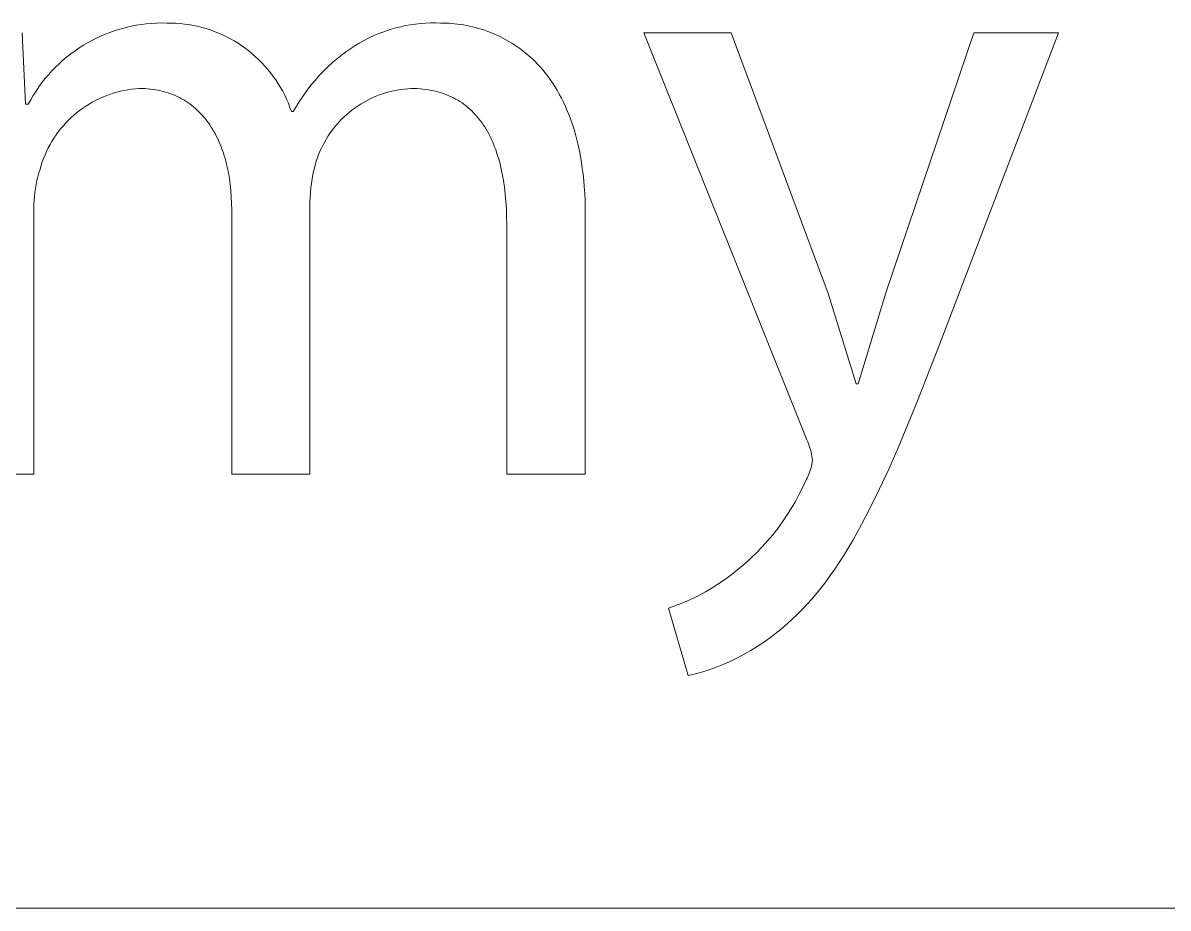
# Model space of a CAD drawing. Header units: millimetres. Extents: x 1287 to 5317, y -239 to 2577.
# Drawn here: x 4290.8 to 4341.5, y -239.1 to -199.9 of the extents above; entities that cross this region are included whole.
import ezdxf

# ---------------------------------------------------------------- set-up
doc = ezdxf.new("R2010")
doc.units = ezdxf.units.MM
doc.header["$MEASUREMENT"] = 0
doc.layers.add('Domyślny', color=7, linetype='Continuous', true_color=0x000000)

msp = doc.modelspace()

# ---------------------------------------------------------------- linework, layer by layer
at = {"layer": 'Domyślny', "color": 18, "lineweight": 15, "true_color": 0x000000}
for p, q in [((4295.122, -200.197), (4295.342, -200.138)), ((4295.342, -200.138), (4295.563, -200.088)), ((4295.563, -200.088), (4295.786, -200.044)), ((4295.786, -200.044), (4296.01, -200.008)), ((4296.01, -200.008), (4296.235, -199.98)), ((4296.235, -199.98), (4296.462, -199.96)), ((4296.462, -199.96), (4296.688, -199.947)), ((4296.688, -199.947), (4296.915, -199.942)), ((4296.915, -199.942), (4297.142, -199.944)), ((4297.142, -199.944), (4297.338, -199.945)), ((4297.338, -199.945), (4297.533, -199.953)), ((4297.533, -199.953), (4297.728, -199.967)), ((4297.728, -199.967), (4297.923, -199.988)), ((4297.923, -199.988), (4298.116, -200.016)), ((4298.116, -200.016), (4298.309, -200.05)), ((4298.309, -200.05), (4298.5, -200.09)), ((4298.5, -200.09), (4298.69, -200.137)), ((4298.69, -200.137), (4298.878, -200.191)), ((4307.07, -200.22), (4307.282, -200.159)), ((4307.282, -200.159), (4307.496, -200.106)), ((4307.496, -200.106), (4307.712, -200.061)), ((4307.712, -200.061), (4307.929, -200.022)), ((4307.929, -200.022), (4308.147, -199.991)), ((4308.147, -199.991), (4308.366, -199.967)), ((4308.366, -199.967), (4308.586, -199.95)), ((4308.586, -199.95), (4308.807, -199.941)), ((4308.807, -199.941), (4309.027, -199.939)), ((4309.027, -199.939), (4309.248, -199.944)), ((4309.248, -199.944), (4309.37, -199.946)), ((4309.37, -199.946), (4309.494, -199.95)), ((4309.494, -199.95), (4309.62, -199.956)), ((4309.62, -199.956), (4309.747, -199.965)), ((4309.747, -199.965), (4309.875, -199.977)), ((4309.875, -199.977), (4310.005, -199.992)), ((4310.005, -199.992), (4310.135, -200.01)), ((4310.135, -200.01), (4310.267, -200.03)), ((4310.267, -200.03), (4310.4, -200.054)), ((4310.4, -200.054), (4310.533, -200.081)), ((4310.533, -200.081), (4310.667, -200.112)), ((4310.667, -200.112), (4310.802, -200.145)), ((4310.802, -200.145), (4310.937, -200.182)), ((4310.937, -200.182), (4311.072, -200.223)), ((4290.741, -200.374), (4290.888, -203.541)), ((4293.858, -200.699), (4294.061, -200.597)), ((4294.061, -200.597), (4294.268, -200.503)), ((4294.268, -200.503), (4294.477, -200.416)), ((4294.477, -200.416), (4294.69, -200.335)), ((4294.69, -200.335), (4294.905, -200.262)), ((4294.905, -200.262), (4295.122, -200.197)), ((4298.878, -200.191), (4299.064, -200.251)), ((4299.064, -200.251), (4299.248, -200.317)), ((4299.248, -200.317), (4299.43, -200.389)), ((4299.43, -200.389), (4299.609, -200.468)), ((4299.609, -200.468), (4299.785, -200.552)), ((4299.785, -200.552), (4299.959, -200.643)), ((4299.959, -200.643), (4300.129, -200.739)), ((4305.849, -200.726), (4306.045, -200.624)), ((4306.045, -200.624), (4306.245, -200.53)), ((4306.245, -200.53), (4306.447, -200.442)), ((4306.447, -200.442), (4306.652, -200.361)), ((4306.652, -200.361), (4306.86, -200.287)), ((4306.86, -200.287), (4307.07, -200.22)), ((4311.072, -200.223), (4311.207, -200.267)), ((4311.207, -200.267), (4311.343, -200.315)), ((4311.343, -200.315), (4311.478, -200.366)), ((4311.478, -200.366), (4311.614, -200.421)), ((4311.614, -200.421), (4311.749, -200.48)), ((4311.749, -200.48), (4311.883, -200.543)), ((4311.883, -200.543), (4312.018, -200.611)), ((4312.018, -200.611), (4312.151, -200.682)), ((4312.151, -200.682), (4312.284, -200.757)), ((4325.467, -218.391), (4318.26, -200.381)), ((4318.26, -200.381), (4322.125, -200.381)), ((4322.125, -200.381), (4326.406, -211.922)), ((4328.983, -211.842), (4332.861, -200.381)), ((4336.606, -200.381), (4331.291, -214.298)), ((4332.861, -200.381), (4336.606, -200.381)), ((4292.9, -201.305), (4293.083, -201.171)), ((4293.083, -201.171), (4293.271, -201.043)), ((4293.271, -201.043), (4293.463, -200.922)), ((4293.463, -200.922), (4293.659, -200.807)), ((4293.659, -200.807), (4293.858, -200.699)), ((4300.129, -200.739), (4300.295, -200.842)), ((4300.295, -200.842), (4300.459, -200.949)), ((4300.459, -200.949), (4300.618, -201.063)), ((4300.618, -201.063), (4300.773, -201.181)), ((4300.773, -201.181), (4300.925, -201.305)), ((4304.926, -201.327), (4305.103, -201.194)), ((4305.103, -201.194), (4305.283, -201.068)), ((4305.283, -201.068), (4305.468, -200.948)), ((4305.468, -200.948), (4305.657, -200.833)), ((4305.657, -200.833), (4305.849, -200.726)), ((4312.284, -200.757), (4312.416, -200.837)), ((4312.416, -200.837), (4312.547, -200.921)), ((4312.547, -200.921), (4312.677, -201.009)), ((4312.677, -201.009), (4312.805, -201.102)), ((4312.805, -201.102), (4312.933, -201.2)), ((4312.933, -201.2), (4313.059, -201.302)), ((4292.379, -201.744), (4292.548, -201.592)), ((4292.548, -201.592), (4292.721, -201.445)), ((4292.721, -201.445), (4292.9, -201.305)), ((4300.925, -201.305), (4301.072, -201.434)), ((4301.072, -201.434), (4301.214, -201.568)), ((4301.214, -201.568), (4301.352, -201.706)), ((4301.352, -201.706), (4301.485, -201.85)), ((4304.285, -201.874), (4304.492, -201.684)), ((4304.492, -201.684), (4304.706, -201.502)), ((4304.706, -201.502), (4304.926, -201.327)), ((4313.059, -201.302), (4313.183, -201.409)), ((4313.183, -201.409), (4313.306, -201.521)), ((4313.306, -201.521), (4313.427, -201.637)), ((4313.427, -201.637), (4313.546, -201.759)), ((4291.905, -202.233), (4292.057, -202.064)), ((4292.057, -202.064), (4292.215, -201.901)), ((4292.215, -201.901), (4292.379, -201.744)), ((4301.485, -201.85), (4301.614, -201.997)), ((4301.614, -201.997), (4301.737, -202.149)), ((4301.737, -202.149), (4301.854, -202.305)), ((4303.89, -202.273), (4304.084, -202.07)), ((4304.084, -202.07), (4304.285, -201.874)), ((4313.546, -201.759), (4313.663, -201.885)), ((4313.663, -201.885), (4313.778, -202.017)), ((4313.778, -202.017), (4313.89, -202.154)), ((4313.89, -202.154), (4314, -202.296)), ((4291.483, -202.767), (4291.618, -202.584)), ((4291.618, -202.584), (4291.758, -202.406)), ((4291.758, -202.406), (4291.905, -202.233)), ((4301.854, -202.305), (4301.967, -202.465)), ((4301.967, -202.465), (4302.074, -202.629)), ((4302.074, -202.629), (4302.175, -202.796)), ((4303.35, -202.921), (4303.523, -202.699)), ((4303.523, -202.699), (4303.702, -202.483)), ((4303.702, -202.483), (4303.89, -202.273)), ((4314, -202.296), (4314.108, -202.444)), ((4314.108, -202.444), (4314.213, -202.597)), ((4314.213, -202.597), (4314.316, -202.755)), ((4291.118, -203.342), (4291.233, -203.146)), ((4291.233, -203.146), (4291.355, -202.955)), ((4291.355, -202.955), (4291.483, -202.767)), ((4294.297, -203.229), (4294.144, -203.298)), ((4294.452, -203.165), (4294.297, -203.229)), ((4294.609, -203.107), (4294.452, -203.165)), ((4294.769, -203.055), (4294.609, -203.107)), ((4294.93, -203.007), (4294.769, -203.055)), ((4295.092, -202.966), (4294.93, -203.007)), ((4295.256, -202.93), (4295.092, -202.966)), ((4295.421, -202.9), (4295.256, -202.93)), ((4295.587, -202.875), (4295.421, -202.9)), ((4295.754, -202.856), (4295.587, -202.875)), ((4295.921, -202.843), (4295.754, -202.856)), ((4296.047, -202.845), (4295.921, -202.843)), ((4296.171, -202.85), (4296.047, -202.845)), ((4296.294, -202.858), (4296.171, -202.85)), ((4296.414, -202.87), (4296.294, -202.858)), ((4296.532, -202.884), (4296.414, -202.87)), ((4296.648, -202.902), (4296.532, -202.884)), ((4296.763, -202.923), (4296.648, -202.902)), ((4296.875, -202.947), (4296.763, -202.923)), ((4296.986, -202.974), (4296.875, -202.947)), ((4297.094, -203.004), (4296.986, -202.974)), ((4297.201, -203.037), (4297.094, -203.004)), ((4297.306, -203.073), (4297.201, -203.037)), ((4297.408, -203.112), (4297.306, -203.073)), ((4297.509, -203.154), (4297.408, -203.112)), ((4297.608, -203.199), (4297.509, -203.154)), ((4297.704, -203.246), (4297.608, -203.199)), ((4302.175, -202.796), (4302.271, -202.967)), ((4302.271, -202.967), (4302.36, -203.141)), ((4302.36, -203.141), (4302.444, -203.317)), ((4303.028, -203.382), (4303.185, -203.148)), ((4303.185, -203.148), (4303.35, -202.921)), ((4306.435, -203.171), (4306.291, -203.232)), ((4306.582, -203.115), (4306.435, -203.171)), ((4306.73, -203.064), (4306.582, -203.115)), ((4306.88, -203.018), (4306.73, -203.064)), ((4307.031, -202.978), (4306.88, -203.018)), ((4307.183, -202.942), (4307.031, -202.978)), ((4307.337, -202.912), (4307.183, -202.942)), ((4307.492, -202.887), (4307.337, -202.912)), ((4307.647, -202.867), (4307.492, -202.887)), ((4307.803, -202.852), (4307.647, -202.867)), ((4307.959, -202.843), (4307.803, -202.852)), ((4308.092, -202.845), (4307.959, -202.843)), ((4308.223, -202.85), (4308.092, -202.845)), ((4308.352, -202.858), (4308.223, -202.85)), ((4308.478, -202.87), (4308.352, -202.858)), ((4308.602, -202.884), (4308.478, -202.87)), ((4308.724, -202.902), (4308.602, -202.884)), ((4308.844, -202.924), (4308.724, -202.902)), ((4308.962, -202.948), (4308.844, -202.924)), ((4309.077, -202.976), (4308.962, -202.948)), ((4309.191, -203.006), (4309.077, -202.976)), ((4309.302, -203.04), (4309.191, -203.006)), ((4309.411, -203.077), (4309.302, -203.04)), ((4309.518, -203.117), (4309.411, -203.077)), ((4309.623, -203.161), (4309.518, -203.117)), ((4309.725, -203.207), (4309.623, -203.161)), ((4309.826, -203.256), (4309.725, -203.207)), ((4314.316, -202.755), (4314.416, -202.919)), ((4314.416, -202.919), (4314.512, -203.089)), ((4314.512, -203.089), (4314.606, -203.264)), ((4290.888, -203.541), (4291.009, -203.541)), ((4291.009, -203.541), (4291.118, -203.342)), ((4293.42, -203.72), (4293.284, -203.819)), ((4293.559, -203.625), (4293.42, -203.72)), ((4293.701, -203.536), (4293.559, -203.625)), ((4293.846, -203.452), (4293.701, -203.536)), ((4293.993, -203.372), (4293.846, -203.452)), ((4294.144, -203.298), (4293.993, -203.372)), ((4297.799, -203.296), (4297.704, -203.246)), ((4297.892, -203.35), (4297.799, -203.296)), ((4297.983, -203.405), (4297.892, -203.35)), ((4298.072, -203.464), (4297.983, -203.405)), ((4298.159, -203.525), (4298.072, -203.464)), ((4298.244, -203.589), (4298.159, -203.525)), ((4298.327, -203.655), (4298.244, -203.589)), ((4298.408, -203.724), (4298.327, -203.655)), ((4298.487, -203.796), (4298.408, -203.724)), ((4302.444, -203.317), (4302.522, -203.497)), ((4302.522, -203.497), (4302.593, -203.679)), ((4302.593, -203.679), (4302.658, -203.863)), ((4302.739, -203.863), (4302.879, -203.62)), ((4302.879, -203.62), (4303.028, -203.382)), ((4305.476, -203.697), (4305.35, -203.79)), ((4305.605, -203.608), (4305.476, -203.697)), ((4305.737, -203.523), (4305.605, -203.608)), ((4305.871, -203.443), (4305.737, -203.523)), ((4306.009, -203.368), (4305.871, -203.443)), ((4306.149, -203.298), (4306.009, -203.368)), ((4306.291, -203.232), (4306.149, -203.298)), ((4309.924, -203.309), (4309.826, -203.256)), ((4310.02, -203.364), (4309.924, -203.309)), ((4310.115, -203.422), (4310.02, -203.364)), ((4310.207, -203.484), (4310.115, -203.422)), ((4310.296, -203.548), (4310.207, -203.484)), ((4310.384, -203.615), (4310.296, -203.548)), ((4310.47, -203.685), (4310.384, -203.615)), ((4310.553, -203.758), (4310.47, -203.685)), ((4314.606, -203.264), (4314.697, -203.446)), ((4314.697, -203.446), (4314.784, -203.633)), ((4314.784, -203.633), (4314.868, -203.826)), ((4292.9, -204.143), (4292.779, -204.259)), ((4293.024, -204.03), (4292.9, -204.143)), ((4293.152, -203.922), (4293.024, -204.03)), ((4293.284, -203.819), (4293.152, -203.922)), ((4298.564, -203.87), (4298.487, -203.796)), ((4298.639, -203.946), (4298.564, -203.87)), ((4298.712, -204.025), (4298.639, -203.946)), ((4298.783, -204.107), (4298.712, -204.025)), ((4298.852, -204.19), (4298.783, -204.107)), ((4298.919, -204.277), (4298.852, -204.19)), ((4302.658, -203.863), (4302.739, -203.863)), ((4304.88, -204.204), (4304.772, -204.317)), ((4304.992, -204.094), (4304.88, -204.204)), ((4305.108, -203.989), (4304.992, -204.094)), ((4305.227, -203.887), (4305.108, -203.989)), ((4305.35, -203.79), (4305.227, -203.887)), ((4310.635, -203.834), (4310.553, -203.758)), ((4310.714, -203.913), (4310.635, -203.834)), ((4310.791, -203.995), (4310.714, -203.913)), ((4310.866, -204.079), (4310.791, -203.995)), ((4310.939, -204.167), (4310.866, -204.079)), ((4311.01, -204.257), (4310.939, -204.167)), ((4314.868, -203.826), (4314.948, -204.025)), ((4314.948, -204.025), (4315.025, -204.23)), ((4315.025, -204.23), (4315.098, -204.442)), ((4292.443, -204.634), (4292.34, -204.766)), ((4292.551, -204.505), (4292.443, -204.634)), ((4292.663, -204.38), (4292.551, -204.505)), ((4292.779, -204.259), (4292.663, -204.38)), ((4298.984, -204.365), (4298.919, -204.277)), ((4299.048, -204.455), (4298.984, -204.365)), ((4299.109, -204.548), (4299.048, -204.455)), ((4299.168, -204.643), (4299.109, -204.548)), ((4299.225, -204.741), (4299.168, -204.643)), ((4299.28, -204.84), (4299.225, -204.741)), ((4304.471, -204.677), (4304.379, -204.804)), ((4304.567, -204.554), (4304.471, -204.677)), ((4304.667, -204.434), (4304.567, -204.554)), ((4304.772, -204.317), (4304.667, -204.434)), ((4311.078, -204.35), (4311.01, -204.257)), ((4311.145, -204.445), (4311.078, -204.35)), ((4311.21, -204.544), (4311.145, -204.445)), ((4311.272, -204.645), (4311.21, -204.544)), ((4311.332, -204.749), (4311.272, -204.645)), ((4311.391, -204.855), (4311.332, -204.749)), ((4315.098, -204.442), (4315.167, -204.66)), ((4315.167, -204.66), (4315.232, -204.884)), ((4292.058, -205.183), (4291.974, -205.328)), ((4292.147, -205.041), (4292.058, -205.183)), ((4292.241, -204.901), (4292.147, -205.041)), ((4292.34, -204.766), (4292.241, -204.901)), ((4299.334, -204.941), (4299.28, -204.84)), ((4299.385, -205.045), (4299.334, -204.941)), ((4299.434, -205.151), (4299.385, -205.045)), ((4299.481, -205.258), (4299.434, -205.151)), ((4304.13, -205.202), (4304.056, -205.34)), ((4304.208, -205.067), (4304.13, -205.202)), ((4304.291, -204.934), (4304.208, -205.067)), ((4304.379, -204.804), (4304.291, -204.934)), ((4311.447, -204.964), (4311.391, -204.855)), ((4311.501, -205.076), (4311.447, -204.964)), ((4311.553, -205.191), (4311.501, -205.076)), ((4311.603, -205.308), (4311.553, -205.191)), ((4315.232, -204.884), (4315.293, -205.115)), ((4315.293, -205.115), (4315.35, -205.352)), ((4291.821, -205.627), (4291.753, -205.78)), ((4291.895, -205.476), (4291.821, -205.627)), ((4291.974, -205.328), (4291.895, -205.476)), ((4299.527, -205.368), (4299.481, -205.258)), ((4299.57, -205.479), (4299.527, -205.368)), ((4299.611, -205.593), (4299.57, -205.479)), ((4299.65, -205.708), (4299.611, -205.593)), ((4299.688, -205.825), (4299.65, -205.708)), ((4303.922, -205.624), (4303.863, -205.769)), ((4303.986, -205.481), (4303.922, -205.624)), ((4304.056, -205.34), (4303.986, -205.481)), ((4311.651, -205.428), (4311.603, -205.308)), ((4311.697, -205.55), (4311.651, -205.428)), ((4311.74, -205.675), (4311.697, -205.55)), ((4311.782, -205.802), (4311.74, -205.675)), ((4315.35, -205.352), (4315.402, -205.596)), ((4315.402, -205.596), (4315.45, -205.846)), ((4291.579, -206.252), (4291.533, -206.413)), ((4291.632, -206.093), (4291.579, -206.252)), ((4291.689, -205.935), (4291.632, -206.093)), ((4291.753, -205.78), (4291.689, -205.935)), ((4299.723, -205.944), (4299.688, -205.825)), ((4299.756, -206.065), (4299.723, -205.944)), ((4299.787, -206.187), (4299.756, -206.065)), ((4299.817, -206.312), (4299.787, -206.187)), ((4303.703, -206.258), (4303.653, -206.453)), ((4303.759, -206.064), (4303.703, -206.258)), ((4303.808, -205.916), (4303.759, -206.064)), ((4303.863, -205.769), (4303.808, -205.916)), ((4311.822, -205.932), (4311.782, -205.802)), ((4311.859, -206.064), (4311.822, -205.932)), ((4311.895, -206.199), (4311.859, -206.064)), ((4311.928, -206.337), (4311.895, -206.199)), ((4315.45, -205.846), (4315.493, -206.103)), ((4315.493, -206.103), (4315.532, -206.367)), ((4291.432, -206.751), (4291.391, -206.922)), ((4291.48, -206.581), (4291.432, -206.751)), ((4291.533, -206.413), (4291.48, -206.581)), ((4299.844, -206.437), (4299.817, -206.312)), ((4299.869, -206.565), (4299.844, -206.437)), ((4299.913, -206.825), (4299.869, -206.565)), ((4303.609, -206.65), (4303.572, -206.847)), ((4303.653, -206.453), (4303.609, -206.65)), ((4311.989, -206.619), (4311.928, -206.337)), ((4312.042, -206.91), (4311.989, -206.619)), ((4315.532, -206.367), (4315.566, -206.638)), ((4315.566, -206.638), (4315.595, -206.916)), ((4291.325, -207.267), (4291.301, -207.442)), ((4291.355, -207.094), (4291.325, -207.267)), ((4291.391, -206.922), (4291.355, -207.094)), ((4299.95, -207.091), (4299.913, -206.825)), ((4299.978, -207.363), (4299.95, -207.091)), ((4303.515, -207.246), (4303.496, -207.447)), ((4303.54, -207.046), (4303.515, -207.246)), ((4303.572, -206.847), (4303.54, -207.046)), ((4312.086, -207.212), (4312.042, -206.91)), ((4312.122, -207.522), (4312.086, -207.212)), ((4315.595, -206.916), (4315.619, -207.201)), ((4315.619, -207.201), (4315.638, -207.493)), ((4291.283, -207.617), (4291.271, -207.792)), ((4291.301, -207.442), (4291.283, -207.617)), ((4299.998, -207.64), (4299.978, -207.363)), ((4300.01, -207.923), (4299.998, -207.64)), ((4303.483, -207.648), (4303.477, -207.849)), ((4303.496, -207.447), (4303.483, -207.648)), ((4312.151, -207.842), (4312.122, -207.522)), ((4315.638, -207.493), (4315.652, -207.792)), ((4291.271, -207.792), (4291.264, -207.968)), ((4291.264, -207.968), (4291.264, -208.144)), ((4291.264, -208.144), (4291.264, -219.914)), ((4300.014, -208.212), (4300.01, -207.923)), ((4300.014, -219.914), (4300.014, -208.212)), ((4303.477, -207.849), (4303.477, -219.914)), ((4312.171, -208.171), (4312.151, -207.842)), ((4312.183, -208.509), (4312.171, -208.171)), ((4315.652, -207.792), (4315.66, -208.099)), ((4315.66, -208.099), (4315.663, -208.413)), ((4312.187, -208.856), (4312.183, -208.509)), ((4315.663, -208.413), (4315.663, -219.914)), ((4312.187, -219.914), (4312.187, -208.856)), ((4327.735, -215.922), (4328.983, -211.842)), ((4326.406, -211.922), (4327.654, -215.922)), ((4331.291, -214.298), (4330.37, -216.664)), ((4327.654, -215.922), (4327.735, -215.922)), ((4330.37, -216.664), (4329.509, -218.745)), ((4325.505, -218.478), (4325.467, -218.391)), ((4325.542, -218.566), (4325.505, -218.478)), ((4325.575, -218.655), (4325.542, -218.566)), ((4325.605, -218.746), (4325.575, -218.655)), ((4325.632, -218.837), (4325.605, -218.746)), ((4325.656, -218.929), (4325.632, -218.837)), ((4325.677, -219.022), (4325.656, -218.929)), ((4329.509, -218.745), (4329.094, -219.686)), ((4325.695, -219.115), (4325.677, -219.022)), ((4325.694, -219.467), (4325.709, -219.385)), ((4325.71, -219.209), (4325.695, -219.115)), ((4325.709, -219.385), (4325.722, -219.304)), ((4325.722, -219.304), (4325.71, -219.209)), ((4291.264, -219.914), (4287.775, -219.914)), ((4303.477, -219.914), (4300.014, -219.914)), ((4315.663, -219.914), (4312.187, -219.914)), ((4325.514, -220.015), (4325.547, -219.939)), ((4325.547, -219.939), (4325.578, -219.863)), ((4325.578, -219.863), (4325.606, -219.785)), ((4325.606, -219.785), (4325.632, -219.707)), ((4325.632, -219.707), (4325.655, -219.627)), ((4325.655, -219.627), (4325.676, -219.547)), ((4325.676, -219.547), (4325.694, -219.467)), ((4329.094, -219.686), (4328.689, -220.564)), ((4325.291, -220.487), (4325.44, -220.163)), ((4325.44, -220.163), (4325.478, -220.089)), ((4325.478, -220.089), (4325.514, -220.015)), ((4324.961, -221.12), (4325.131, -220.806)), ((4325.131, -220.806), (4325.291, -220.487)), ((4328.689, -220.564), (4328.289, -221.382)), ((4324.589, -221.729), (4324.78, -221.428)), ((4324.78, -221.428), (4324.961, -221.12)), ((4328.289, -221.382), (4327.892, -222.144)), ((4324.388, -222.024), (4324.589, -221.729)), ((4323.956, -222.593), (4324.177, -222.312)), ((4324.177, -222.312), (4324.388, -222.024)), ((4327.892, -222.144), (4327.498, -222.851)), ((4323.487, -223.132), (4323.726, -222.866)), ((4323.726, -222.866), (4323.956, -222.593)), ((4327.498, -222.851), (4327.3, -223.186)), ((4322.984, -223.637), (4323.24, -223.389)), ((4323.24, -223.389), (4323.487, -223.132)), ((4327.3, -223.186), (4327.102, -223.508)), ((4322.447, -224.108), (4322.719, -223.877)), ((4322.719, -223.877), (4322.984, -223.637)), ((4326.904, -223.818), (4326.704, -224.116)), ((4327.102, -223.508), (4326.904, -223.818)), ((4321.738, -224.651), (4321.98, -224.478)), ((4321.98, -224.478), (4322.217, -224.297)), ((4322.217, -224.297), (4322.447, -224.108)), ((4326.503, -224.404), (4326.301, -224.68)), ((4326.704, -224.116), (4326.503, -224.404)), ((4320.981, -225.124), (4321.238, -224.974)), ((4321.238, -224.974), (4321.491, -224.817)), ((4321.491, -224.817), (4321.738, -224.651)), ((4326.097, -224.945), (4325.891, -225.2)), ((4326.301, -224.68), (4326.097, -224.945)), ((4319.906, -225.636), (4320.181, -225.521)), ((4320.181, -225.521), (4320.452, -225.397)), ((4320.452, -225.397), (4320.718, -225.265)), ((4320.718, -225.265), (4320.981, -225.124)), ((4325.682, -225.446), (4325.471, -225.682)), ((4325.891, -225.2), (4325.682, -225.446)), ((4319.347, -225.839), (4319.628, -225.742)), ((4320.219, -228.832), (4319.347, -225.839)), ((4319.628, -225.742), (4319.906, -225.636)), ((4325.257, -225.908), (4325.039, -226.126)), ((4325.471, -225.682), (4325.257, -225.908)), ((4324.594, -226.537), (4324.344, -226.757)), ((4324.819, -226.336), (4324.594, -226.537)), ((4325.039, -226.126), (4324.819, -226.336)), ((4324.087, -226.968), (4323.822, -227.171)), ((4324.344, -226.757), (4324.087, -226.968)), ((4323.273, -227.548), (4322.99, -227.722)), ((4323.551, -227.364), (4323.273, -227.548)), ((4323.822, -227.171), (4323.551, -227.364)), ((4322.406, -228.041), (4322.106, -228.186)), ((4322.7, -227.886), (4322.406, -228.041)), ((4322.99, -227.722), (4322.7, -227.886)), ((4321.179, -228.557), (4320.862, -228.66)), ((4321.492, -228.444), (4321.179, -228.557)), ((4321.801, -228.32), (4321.492, -228.444)), ((4322.106, -228.186), (4321.801, -228.32)), ((4320.542, -228.751), (4320.219, -228.832)), ((4320.862, -228.66), (4320.542, -228.751)), ((5313.204, -239.122), (1286.788, -239.122)), ((5313.204, -239.122), (3793.967, -239.122))]:
    msp.add_line(p, q, dxfattribs=at)

doc.saveas('drawing.dxf')
